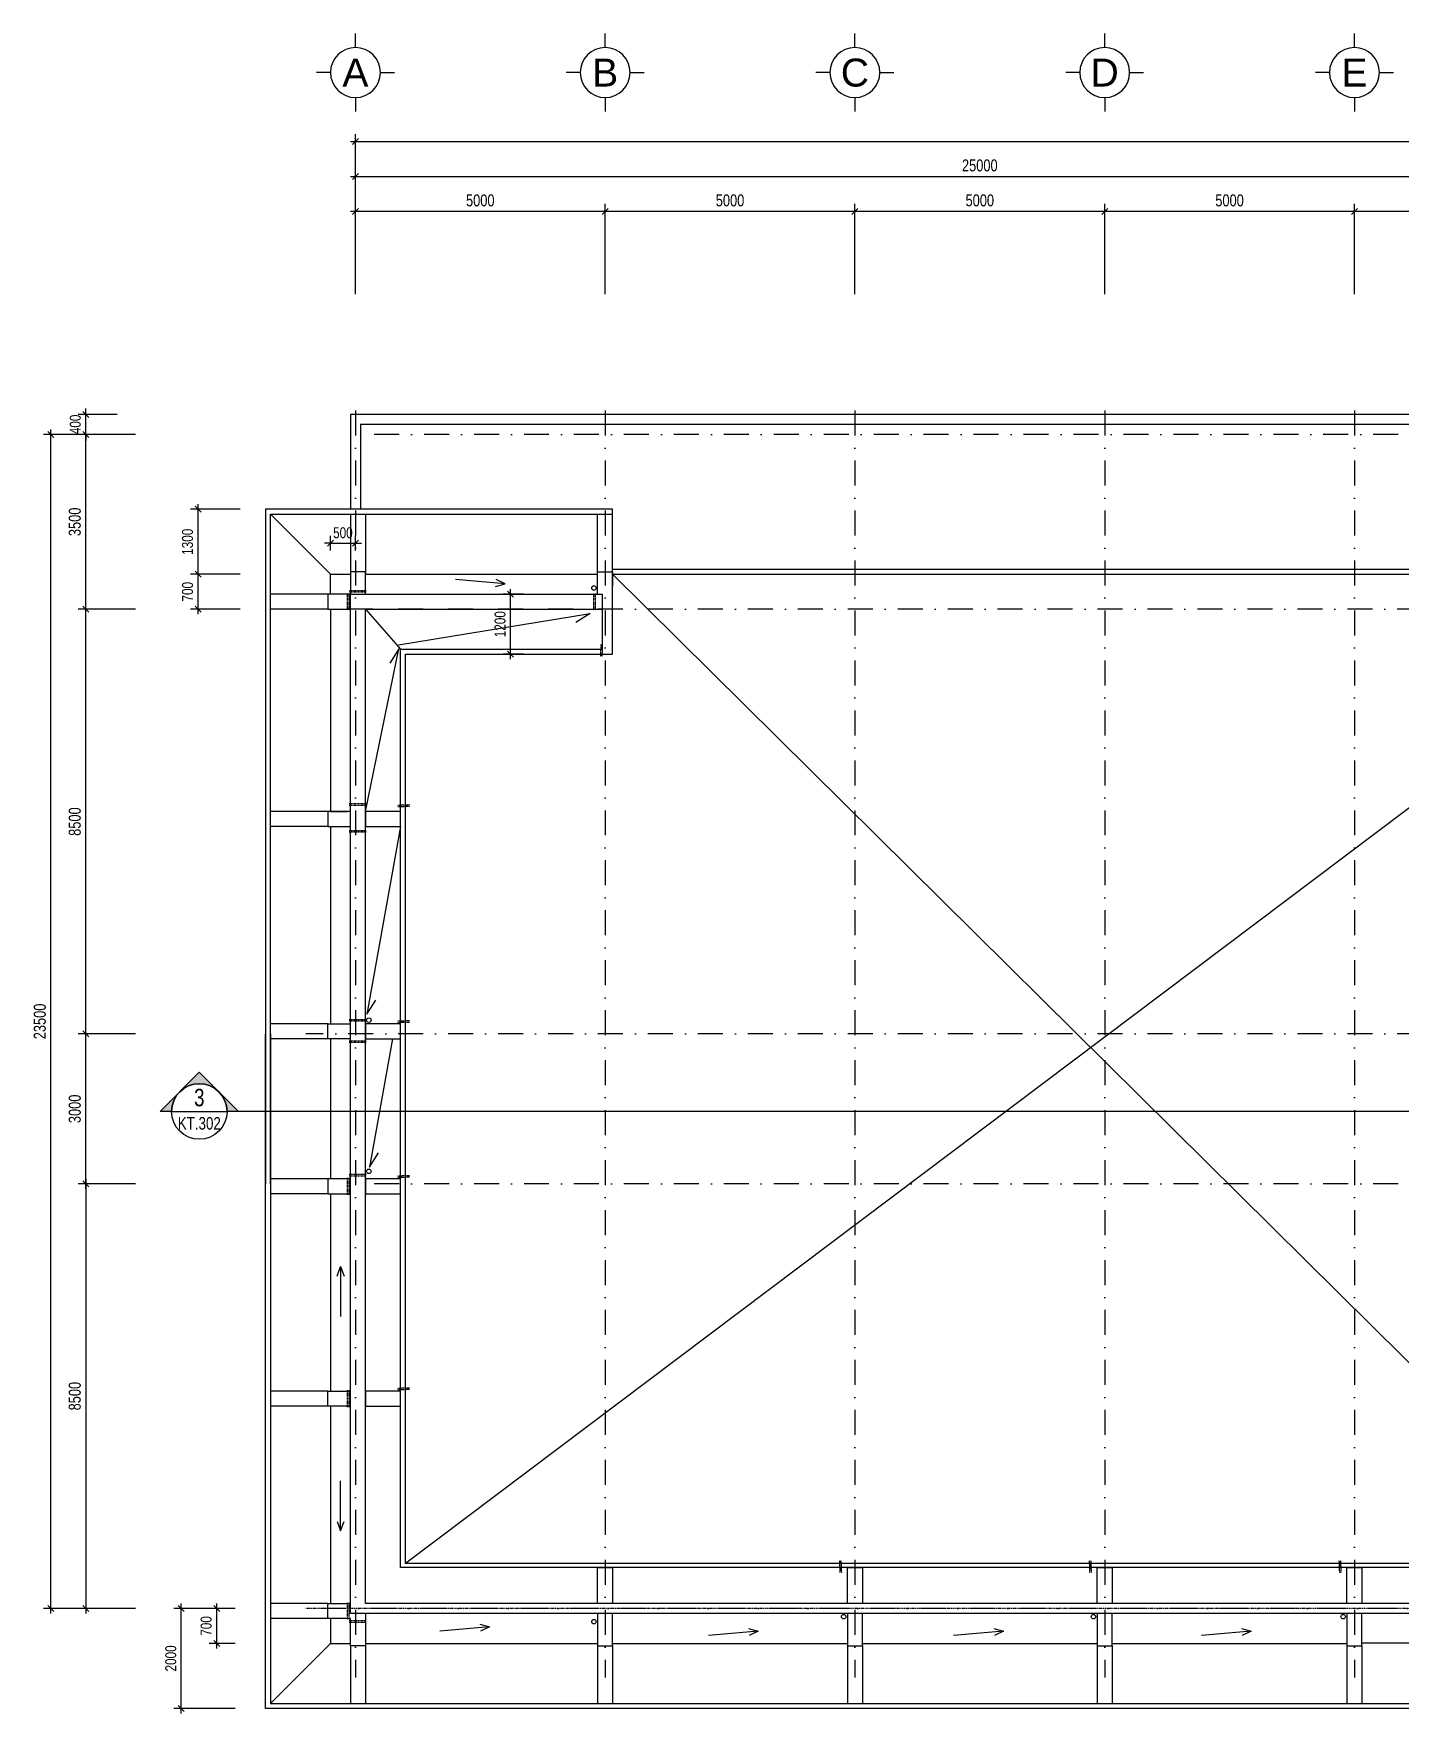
# Model space of a CAD drawing. Header units: millimetres. Extents: x -6474 to 114660, y -19276 to 162431.
# Drawn here: x -6442 to 20920, y -2100 to 31523 of the extents above; entities that cross this region are included whole.
import ezdxf
from ezdxf.enums import TextEntityAlignment as Align

# ---------------------------------------------------------------- set-up
doc = ezdxf.new("R2010")
doc.units = ezdxf.units.MM
for name, pattern in [('luoi  H3$0$DASHDOT', [1, 0.5, -0.25, 0, -0.25]), ('luoi  H3$0$DASHDOT2', [0.5, 0.25, -0.125, 0, -0.125]), ('TT MAI$0$HIDDEN', [0.375, 0.25, -0.125])]:
    doc.linetypes.add(name, pattern=pattern)
for name, color, linetype in [('CUA3', 3, 'Continuous'), ('DAUCAT$0$GHICHU', 6, 'Continuous'), ('luoi  H3$0$DIM100', 9, 'Continuous'), ('luoi  H3$0$GHICHU', 40, 'Continuous'), ('luoi  H3$0$KH TRUC100', 7, 'Continuous'), ('luoi  H3$0$truc 3', 8, 'Continuous'), ('luoi  H3$0$TRUC9', 251, 'luoi  H3$0$DASHDOT'), ('TEXT', 7, 'Continuous'), ('TT MAI$0$DODOC2', 7, 'Continuous'), ('TT MAI$0$HATCH', 8, 'Continuous'), ('TT MAI$0$KHUATNGAN', 2, 'TT MAI$0$HIDDEN'), ('TT MAI$0$TBI241', 241, 'Continuous'), ('TT MAI$0$TEXT4', 4, 'Continuous'), ('TT MAI$0$VACH121', 121, 'Continuous')]:
    doc.layers.add(name, color=color, linetype=linetype)
doc.styles.add('DAUCAT$0$Tahoma', font='tahoma_1.ttf')
doc.styles.add('DAUCAT$0$VSIMPLEX.SHX', font='VSIMPLEX.SHX', dxfattribs={"width": 0.8})
doc.styles.add('dimTT MAI$0$Standard', font='txt')
doc.styles.add('dimTT MAI$0$VSIMPLEX.SHX', font='VSIMPLEX.SHX', dxfattribs={"width": 0.8})
doc.styles.add('luoi  H3$0$VHELVEN', font='vhelven_0.ttf')
doc.styles.add('luoi  H3$0$VSIMPLEX.SHX', font='VSIMPLEX.SHX', dxfattribs={"width": 0.8})
doc.dimstyles.new('dimTT MAI$0$Standard', dxfattribs={"dimtxt": 0.18, "dimasz": 0.18, "dimexe": 0.18, "dimexo": 0.0625, "dimgap": 0.09, "dimtad": 0, "dimtih": 1, "dimtoh": 1, "dimdec": 4, "dimzin": 0, "dimdsep": 46, "dimtxsty": 'dimTT MAI$0$Standard', "dimcen": 0.09, "dimadec": 0, "dimazin": 0, "dimtfac": 1, "dimtdec": 4, "dimtofl": 0, "dimtmove": 0, "dimatfit": 3, "dimfxl": 0, "dimtolj": 1, "dimtzin": 0, "dimarcsym": 0})
doc.dimstyles.new('luoi  H3$0$100', dxfattribs={"dimscale": 0, "dimtxt": 240, "dimasz": 120, "dimexe": 150, "dimexo": 300, "dimgap": 100, "dimtad": 1, "dimdec": 0, "dimzin": 0, "dimdsep": 46, "dimtxsty": 'luoi  H3$0$VSIMPLEX.SHX', "dimblk1": 'luoi  H3$0$_OBLIQUE', "dimblk2": 'luoi  H3$0$_OBLIQUE', "dimsah": 1, "dimcen": 0, "dimdle": 100, "dimclrd": 2, "dimclre": 2, "dimclrt": 4, "dimadec": 0, "dimazin": 0, "dimtfac": 1, "dimtdec": 0, "dimtix": 1, "dimtmove": 2, "dimatfit": 3, "dimfxl": 0, "dimtolj": 1, "dimtzin": 0, "dimlwd": -1, "dimlwe": -1, "dimarcsym": 0})

# ---------------------------------------------------------------- blocks, each defined once
blk = doc.blocks.new('luoi  H3$0$_OBLIQUE')
at = {"color": 0, "linetype": 'ByBlock'}
blk.add_line((-0.5, -0.5), (0.5, 0.5), dxfattribs=at)
blk = doc.blocks.new('*D360')
at = {"layer": 'DEFPOINTS', "color": 0, "ltscale": 2}
for p in [(-4100, 8500), (-5397, 0), (-4100, 0)]:
    blk.add_point(p, dxfattribs=at)
at = {"layer": 'luoi  H3$0$DIM100', "color": 2, "ltscale": 2}
for p, q in [((-4400, 8500), (-5547, 8500)), ((-5397, 8600), (-5397, -100)), ((-4400, 0), (-5547, 0))]:
    blk.add_line(p, q, dxfattribs=at)
at = {"layer": 'luoi  H3$0$DIM100', "color": 2, "ltscale": 2, "xscale": 120, "yscale": 120, "zscale": 120}
for p, rotation in [((-5397, 8500), 90), ((-5397, 0), 270)]:
    blk.add_blockref('luoi  H3$0$_OBLIQUE', p, dxfattribs=dict(at, rotation=rotation))
at = {"layer": 'luoi  H3$0$DIM100', "color": 4, "ltscale": 2, "insert": (-5617, 4250), "char_height": 240, "attachment_point": 5, "rotation": 90, "style": 'luoi  H3$0$VSIMPLEX.SHX'}
blk.add_mtext('\\A1;8500', dxfattribs=at)
blk = doc.blocks.new('*D221')
at = {"layer": 'DEFPOINTS', "color": 0, "ltscale": 2}
for p in [(-5397, 11500), (-4100, 11500), (-4100, 8500)]:
    blk.add_point(p, dxfattribs=at)
at = {"layer": 'luoi  H3$0$DIM100', "color": 2, "ltscale": 2}
for p, q in [((-4400, 11500), (-5547, 11500)), ((-5397, 8400), (-5397, 11600)), ((-4400, 8500), (-5547, 8500))]:
    blk.add_line(p, q, dxfattribs=at)
at = {"layer": 'luoi  H3$0$DIM100', "color": 2, "ltscale": 2, "xscale": 120, "yscale": 120, "zscale": 120}
for p, rotation in [((-5397, 11500), 90), ((-5397, 8500), 270)]:
    blk.add_blockref('luoi  H3$0$_OBLIQUE', p, dxfattribs=dict(at, rotation=rotation))
at = {"layer": 'luoi  H3$0$DIM100', "color": 4, "ltscale": 2, "insert": (-5617, 10000), "char_height": 240, "attachment_point": 5, "rotation": 90, "style": 'luoi  H3$0$VSIMPLEX.SHX'}
blk.add_mtext('\\A1;3000', dxfattribs=at)
blk = doc.blocks.new('*D222')
at = {"layer": 'DEFPOINTS', "color": 0, "ltscale": 2}
for p in [(-5397, 20000), (-4100, 20000), (-4100, 11500)]:
    blk.add_point(p, dxfattribs=at)
at = {"layer": 'luoi  H3$0$DIM100', "color": 2, "ltscale": 2}
for p, q in [((-4400, 20000), (-5547, 20000)), ((-5397, 11400), (-5397, 20100)), ((-4400, 11500), (-5547, 11500))]:
    blk.add_line(p, q, dxfattribs=at)
at = {"layer": 'luoi  H3$0$DIM100', "color": 2, "ltscale": 2, "xscale": 120, "yscale": 120, "zscale": 120}
for p, rotation in [((-5397, 20000), 90), ((-5397, 11500), 270)]:
    blk.add_blockref('luoi  H3$0$_OBLIQUE', p, dxfattribs=dict(at, rotation=rotation))
at = {"layer": 'luoi  H3$0$DIM100', "color": 4, "ltscale": 2, "insert": (-5617, 15750), "char_height": 240, "attachment_point": 5, "rotation": 90, "style": 'luoi  H3$0$VSIMPLEX.SHX'}
blk.add_mtext('\\A1;8500', dxfattribs=at)
blk = doc.blocks.new('*D223')
at = {"layer": 'DEFPOINTS', "color": 0, "ltscale": 2}
for p in [(-5397, 23500), (-4100, 23500), (-4100, 20000)]:
    blk.add_point(p, dxfattribs=at)
at = {"layer": 'luoi  H3$0$DIM100', "color": 2, "ltscale": 2}
for p, q in [((-5397, 19900), (-5397, 23600)), ((-4400, 23500), (-5547, 23500)), ((-4400, 20000), (-5547, 20000))]:
    blk.add_line(p, q, dxfattribs=at)
at = {"layer": 'luoi  H3$0$DIM100', "color": 2, "ltscale": 2, "xscale": 120, "yscale": 120, "zscale": 120}
for p, rotation in [((-5397, 23500), 90), ((-5397, 20000), 270)]:
    blk.add_blockref('luoi  H3$0$_OBLIQUE', p, dxfattribs=dict(at, rotation=rotation))
at = {"layer": 'luoi  H3$0$DIM100', "color": 4, "ltscale": 2, "insert": (-5617, 21750), "char_height": 240, "attachment_point": 5, "rotation": 90, "style": 'luoi  H3$0$VSIMPLEX.SHX'}
blk.add_mtext('\\A1;3500', dxfattribs=at)
blk = doc.blocks.new('*D224')
at = {"layer": 'DEFPOINTS', "color": 0, "ltscale": 2}
for p in [(-6097, 23500), (-4100, 23500), (-4100, 0)]:
    blk.add_point(p, dxfattribs=at)
at = {"layer": 'luoi  H3$0$DIM100', "color": 2, "ltscale": 2}
for p, q in [((-6097, -100), (-6097, 23600)), ((-4400, 23500), (-6247, 23500)), ((-4400, 0), (-6247, 0))]:
    blk.add_line(p, q, dxfattribs=at)
at = {"layer": 'luoi  H3$0$DIM100', "color": 2, "ltscale": 2, "xscale": 120, "yscale": 120, "zscale": 120}
for p, rotation in [((-6097, 23500), 90), ((-6097, 0), 270)]:
    blk.add_blockref('luoi  H3$0$_OBLIQUE', p, dxfattribs=dict(at, rotation=rotation))
at = {"layer": 'luoi  H3$0$DIM100', "color": 4, "ltscale": 2, "insert": (-6317, 11750), "char_height": 240, "attachment_point": 5, "rotation": 90, "style": 'luoi  H3$0$VSIMPLEX.SHX'}
blk.add_mtext('\\A1;23500', dxfattribs=at)
blk = doc.blocks.new('*D271')
at = {"layer": 'DEFPOINTS', "color": 0, "ltscale": 2}
for p in [(20000, 27963), (20000, 26004), (25000, 26004)]:
    blk.add_point(p, dxfattribs=at)
at = {"layer": 'luoi  H3$0$DIM100', "color": 2, "ltscale": 2}
for p, q in [((25100, 27963), (19900, 27963)), ((20000, 26304), (20000, 28113)), ((25000, 26304), (25000, 28113))]:
    blk.add_line(p, q, dxfattribs=at)
at = {"layer": 'luoi  H3$0$DIM100', "color": 2, "ltscale": 2, "xscale": 120, "yscale": 120, "zscale": 120, "rotation": 180}
blk.add_blockref('luoi  H3$0$_OBLIQUE', (20000, 27963), dxfattribs=at)
at = {"layer": 'luoi  H3$0$DIM100', "color": 2, "ltscale": 2, "xscale": 120, "yscale": 120, "zscale": 120}
blk.add_blockref('luoi  H3$0$_OBLIQUE', (25000, 27963), dxfattribs=at)
at = {"layer": 'luoi  H3$0$DIM100', "color": 4, "ltscale": 2, "insert": (22500, 28183), "char_height": 240, "attachment_point": 5, "style": 'luoi  H3$0$VSIMPLEX.SHX'}
blk.add_mtext('\\A1;5000', dxfattribs=at)
blk = doc.blocks.new('*D272')
at = {"layer": 'DEFPOINTS', "color": 0, "ltscale": 2}
for p in [(15000, 27963), (15000, 26004), (20000, 26004)]:
    blk.add_point(p, dxfattribs=at)
at = {"layer": 'luoi  H3$0$DIM100', "color": 2, "ltscale": 2}
for p, q in [((20100, 27963), (14900, 27963)), ((15000, 26304), (15000, 28113)), ((20000, 26304), (20000, 28113))]:
    blk.add_line(p, q, dxfattribs=at)
at = {"layer": 'luoi  H3$0$DIM100', "color": 2, "ltscale": 2, "xscale": 120, "yscale": 120, "zscale": 120, "rotation": 180}
blk.add_blockref('luoi  H3$0$_OBLIQUE', (15000, 27963), dxfattribs=at)
at = {"layer": 'luoi  H3$0$DIM100', "color": 2, "ltscale": 2, "xscale": 120, "yscale": 120, "zscale": 120}
blk.add_blockref('luoi  H3$0$_OBLIQUE', (20000, 27963), dxfattribs=at)
at = {"layer": 'luoi  H3$0$DIM100', "color": 4, "ltscale": 2, "insert": (17500, 28183), "char_height": 240, "attachment_point": 5, "style": 'luoi  H3$0$VSIMPLEX.SHX'}
blk.add_mtext('\\A1;5000', dxfattribs=at)
blk = doc.blocks.new('*D273')
at = {"layer": 'DEFPOINTS', "color": 0, "ltscale": 2}
for p in [(10000, 27963), (10000, 26004), (15000, 26004)]:
    blk.add_point(p, dxfattribs=at)
at = {"layer": 'luoi  H3$0$DIM100', "color": 2, "ltscale": 2}
for p, q in [((15100, 27963), (9900, 27963)), ((10000, 26304), (10000, 28113)), ((15000, 26304), (15000, 28113))]:
    blk.add_line(p, q, dxfattribs=at)
at = {"layer": 'luoi  H3$0$DIM100', "color": 2, "ltscale": 2, "xscale": 120, "yscale": 120, "zscale": 120, "rotation": 180}
blk.add_blockref('luoi  H3$0$_OBLIQUE', (10000, 27963), dxfattribs=at)
at = {"layer": 'luoi  H3$0$DIM100', "color": 2, "ltscale": 2, "xscale": 120, "yscale": 120, "zscale": 120}
blk.add_blockref('luoi  H3$0$_OBLIQUE', (15000, 27963), dxfattribs=at)
at = {"layer": 'luoi  H3$0$DIM100', "color": 4, "ltscale": 2, "insert": (12500, 28183), "char_height": 240, "attachment_point": 5, "style": 'luoi  H3$0$VSIMPLEX.SHX'}
blk.add_mtext('\\A1;5000', dxfattribs=at)
blk = doc.blocks.new('*D274')
at = {"layer": 'DEFPOINTS', "color": 0, "ltscale": 2}
for p in [(5000, 27963), (5000, 26004), (10000, 26004)]:
    blk.add_point(p, dxfattribs=at)
at = {"layer": 'luoi  H3$0$DIM100', "color": 2, "ltscale": 2}
for p, q in [((10100, 27963), (4900, 27963)), ((5000, 26304), (5000, 28113)), ((10000, 26304), (10000, 28113))]:
    blk.add_line(p, q, dxfattribs=at)
at = {"layer": 'luoi  H3$0$DIM100', "color": 2, "ltscale": 2, "xscale": 120, "yscale": 120, "zscale": 120, "rotation": 180}
blk.add_blockref('luoi  H3$0$_OBLIQUE', (5000, 27963), dxfattribs=at)
at = {"layer": 'luoi  H3$0$DIM100', "color": 2, "ltscale": 2, "xscale": 120, "yscale": 120, "zscale": 120}
blk.add_blockref('luoi  H3$0$_OBLIQUE', (10000, 27963), dxfattribs=at)
at = {"layer": 'luoi  H3$0$DIM100', "color": 4, "ltscale": 2, "insert": (7500, 28183), "char_height": 240, "attachment_point": 5, "style": 'luoi  H3$0$VSIMPLEX.SHX'}
blk.add_mtext('\\A1;5000', dxfattribs=at)
blk = doc.blocks.new('*D275')
at = {"layer": 'DEFPOINTS', "color": 0, "ltscale": 2}
for p in [(0, 27963), (0, 26004), (5000, 26004)]:
    blk.add_point(p, dxfattribs=at)
at = {"layer": 'luoi  H3$0$DIM100', "color": 2, "ltscale": 2}
for p, q in [((5100, 27963), (-100, 27963)), ((0, 26304), (0, 28113)), ((5000, 26304), (5000, 28113))]:
    blk.add_line(p, q, dxfattribs=at)
at = {"layer": 'luoi  H3$0$DIM100', "color": 2, "ltscale": 2, "xscale": 120, "yscale": 120, "zscale": 120, "rotation": 180}
blk.add_blockref('luoi  H3$0$_OBLIQUE', (0, 27963), dxfattribs=at)
at = {"layer": 'luoi  H3$0$DIM100', "color": 2, "ltscale": 2, "xscale": 120, "yscale": 120, "zscale": 120}
blk.add_blockref('luoi  H3$0$_OBLIQUE', (5000, 27963), dxfattribs=at)
at = {"layer": 'luoi  H3$0$DIM100', "color": 4, "ltscale": 2, "insert": (2500, 28183), "char_height": 240, "attachment_point": 5, "style": 'luoi  H3$0$VSIMPLEX.SHX'}
blk.add_mtext('\\A1;5000', dxfattribs=at)
blk = doc.blocks.new('*D276')
at = {"layer": 'DEFPOINTS', "color": 0, "ltscale": 2}
for p in [(25000, 28663), (0, 26004), (25000, 26004)]:
    blk.add_point(p, dxfattribs=at)
at = {"layer": 'luoi  H3$0$DIM100', "color": 2, "ltscale": 2}
for p, q in [((-100, 28663), (25100, 28663)), ((0, 26304), (0, 28813)), ((25000, 26304), (25000, 28813))]:
    blk.add_line(p, q, dxfattribs=at)
at = {"layer": 'luoi  H3$0$DIM100', "color": 2, "ltscale": 2, "xscale": 120, "yscale": 120, "zscale": 120, "rotation": 180}
blk.add_blockref('luoi  H3$0$_OBLIQUE', (0, 28663), dxfattribs=at)
at = {"layer": 'luoi  H3$0$DIM100', "color": 2, "ltscale": 2, "xscale": 120, "yscale": 120, "zscale": 120}
blk.add_blockref('luoi  H3$0$_OBLIQUE', (25000, 28663), dxfattribs=at)
at = {"layer": 'luoi  H3$0$DIM100', "color": 4, "ltscale": 2, "insert": (12500, 28883), "char_height": 240, "attachment_point": 5, "style": 'luoi  H3$0$VSIMPLEX.SHX'}
blk.add_mtext('\\A1;25000', dxfattribs=at)
blk = doc.blocks.new('*D281')
at = {"layer": 'DEFPOINTS', "color": 0, "ltscale": 2}
for p in [(65660, 29363), (0, 26004), (65660, 26004)]:
    blk.add_point(p, dxfattribs=at)
at = {"layer": 'luoi  H3$0$DIM100', "color": 2, "ltscale": 2}
for p, q in [((-100, 29363), (65760, 29363)), ((0, 26304), (0, 29513)), ((65660, 26304), (65660, 29513))]:
    blk.add_line(p, q, dxfattribs=at)
at = {"layer": 'luoi  H3$0$DIM100', "color": 2, "ltscale": 2, "xscale": 120, "yscale": 120, "zscale": 120, "rotation": 180}
blk.add_blockref('luoi  H3$0$_OBLIQUE', (0, 29363), dxfattribs=at)
at = {"layer": 'luoi  H3$0$DIM100', "color": 2, "ltscale": 2, "xscale": 120, "yscale": 120, "zscale": 120}
blk.add_blockref('luoi  H3$0$_OBLIQUE', (65660, 29363), dxfattribs=at)
at = {"layer": 'luoi  H3$0$DIM100', "color": 4, "ltscale": 2, "insert": (32830, 29583), "char_height": 240, "attachment_point": 5, "style": 'luoi  H3$0$VSIMPLEX.SHX'}
blk.add_mtext('\\A1;65660', dxfattribs=at)
blk = doc.blocks.new('luoi  H3$0$TRUCCOT')
for p, q in [((0, -140), (0, 0)), ((-250, -390), (-390, -390)), ((250, -390), (390, -390)), ((0, -640), (0, -780))]:
    blk.add_line(p, q)
blk.add_circle((0, -390), 250)
at = {"layer": 'luoi  H3$0$GHICHU', "style": 'luoi  H3$0$VHELVEN'}
blk.add_attdef('TRUC', text='', height=280, dxfattribs=at).set_placement((0, -390), align=Align.MIDDLE_CENTER)
blk = doc.blocks.new('TT MAI')
at = {"layer": 'TT MAI$0$DODOC2', "ltscale": 2}
for p, q in [((2998, 20507), (2002, 20595)), ((5150, 20801), (60510, 20801)), ((5150, 20701), (60510, 20701)), ((-295, 6842), (-295, 5842)), ((-295, 1556), (-295, 2556)), ((2684, -369), (1688, -456)), ((8064, -455), (7068, -542)), ((12972, -455), (11976, -542)), ((17932, -455), (16936, -542))]:
    blk.add_line(p, q, dxfattribs=at)
for points in [[(66111, 22001), (66110, 23901), (-100, 23901), (-100, 22001)], [(65911, 22001), (65910, 23701), (100, 23701), (100, 22001)], [(2805, 20456), (2998, 20507), (2817, 20593)], [(-364, 6654), (-295, 6842), (-227, 6654)], [(-364, 1744), (-295, 1556), (-227, 1744)], [(2491, -317), (2684, -369), (2503, -453)], [(7871, -403), (8064, -455), (7882, -539)], [(12779, -403), (12972, -455), (12791, -539)], [(17739, -403), (17932, -455), (17751, -539)]]:
    blk.add_lwpolyline(points, dxfattribs=at)
for centre in [(4775, 20426), (269, 11776), (269, 8750), (4775, -263), (9775, -163), (14775, -163), (19775, -163), (19775, -163)]:
    blk.add_circle(centre, 45, dxfattribs=at)
at = {"layer": 'TT MAI$0$HATCH'}
for p, q in [((25150, 900), (5150, 20701)), ((24580, 18651), (1000, 900))]:
    blk.add_line(p, q, dxfattribs=at)
at = {"layer": 'TT MAI$0$HATCH', "ltscale": 2}
blk.add_line((200, 20001), (900, 19201), dxfattribs=at)
at = {"layer": 'TT MAI$0$HATCH', "color": 7, "ltscale": 2}
for p, q in [((865, 19288), (4699, 19913)), ((4699, 19913), (4416, 19735)), ((200, 15951), (869, 19206)), ((869, 19206), (691, 18923)), ((900, 15651), (231, 11895)), ((231, 11895), (409, 12178)), ((741, 11401), (284, 8835)), ((284, 8835), (462, 9118))]:
    blk.add_line(p, q, dxfattribs=at)
at = {"layer": 'TT MAI$0$KHUATNGAN', "ltscale": 0.2}
for p, q in [((-156, 19979), (-156, 20320)), ((-127, 20377), (214, 20377)), ((-127, 20347), (214, 20347)), ((-126, 19979), (-126, 20320)), ((4776, 19979), (4776, 20320)), ((4806, 19979), (4806, 20320)), ((4911, 19055), (4920, 19298)), ((4941, 19054), (4950, 19297)), ((-127, 16110), (214, 16110)), ((-127, 16080), (214, 16080)), ((1092, 16083), (849, 16074)), ((1093, 16053), (850, 16044)), ((-127, 15575), (214, 15575)), ((-127, 15545), (214, 15545)), ((-127, 11791), (214, 11791)), ((-127, 11761), (214, 11761)), ((1083, 11762), (840, 11753)), ((1084, 11732), (841, 11723)), ((-127, 11364), (214, 11364)), ((-127, 11334), (214, 11334)), ((-156, 8279), (-156, 8619)), ((-127, 8690), (214, 8690)), ((-127, 8660), (214, 8660)), ((-126, 8279), (-126, 8619)), ((1083, 8662), (840, 8653)), ((1084, 8632), (841, 8623)), ((1083, 4412), (840, 4403)), ((1084, 4382), (841, 4373)), ((-156, 4028), (-156, 4369)), ((-126, 4028), (-126, 4369)), ((9690, 957), (9699, 714)), ((9720, 958), (9729, 715)), ((14690, 957), (14699, 714)), ((14720, 958), (14729, 715)), ((19690, 957), (19699, 714)), ((19720, 958), (19729, 715)), ((-156, -221), (-156, 119)), ((-126, -221), (-126, 119)), ((-127, -243), (214, -243)), ((-127, -273), (214, -273))]:
    blk.add_line(p, q, dxfattribs=at)
at = {"layer": 'TT MAI$0$TBI241'}
for p, q in [((-501, 20701), (-1701, 21901)), ((-100, 21901), (-100, 20702)), ((200, 21901), (200, 20702)), ((-551, 20301), (-1701, 20301)), ((-551, 20001), (-1701, 20001)), ((-551, 15951), (-1701, 15951)), ((-551, 15651), (-1701, 15651)), ((-551, 11701), (-1701, 11701)), ((-551, 11401), (-1701, 11401)), ((-551, 8601), (-1701, 8601)), ((-551, 8301), (-1701, 8301)), ((-551, 4351), (-1701, 4351)), ((-551, 4051), (-1701, 4051)), ((-551, 101), (-1701, 101)), ((-551, -199), (-1701, -199)), ((-1701, -1899), (-501, -699)), ((-100, -749), (-100, -1899)), ((200, -749), (200, -1899)), ((4850, -749), (4850, -1899)), ((5150, -749), (5150, -1899)), ((9850, -749), (9850, -1899)), ((10150, -749), (10150, -1899)), ((14850, -749), (14850, -1899)), ((15150, -749), (15150, -1899)), ((19850, -749), (19850, -1899)), ((20150, -749), (20150, -1899))]:
    blk.add_line(p, q, dxfattribs=at)
for points in [[(-501, 20301), (-501, 20701), (-100, 20701)], [(200, 20301), (200, 20751), (-100, 20751), (-100, 20301)], [(200, 20701), (4850, 20701)], [(4850, 20301), (4850, 20751), (5150, 20751), (5150, 20471)], [(-100, 20301), (-551, 20301), (-551, 20001), (-100, 20001)], [(-501, 20001), (-501, 15951), (-161, 15951)], [(-100, 15951), (-551, 15951), (-551, 15651), (-100, 15651)], [(900, 15951), (200, 15951), (200, 15651), (900, 15651)], [(-501, 15651), (-501, 11701), (-161, 11701)], [(-100, 11401), (-551, 11401), (-551, 11701), (-100, 11701)], [(900, 11701), (200, 11701), (200, 11401), (900, 11401)], [(-501, 11401), (-501, 8601)], [(-100, 8601), (-551, 8601), (-551, 8301), (-100, 8301)], [(900, 8601), (200, 8601), (200, 8301), (900, 8301)], [(-501, 8301), (-501, 4351), (-161, 4351)], [(-100, 4051), (-551, 4051), (-551, 4351), (-100, 4351)], [(-501, 4051), (-501, 101)], [(900, 4351), (200, 4351), (200, 4051), (900, 4051)], [(4850, 101), (4850, 820), (5150, 820), (5150, 101)], [(9850, 101), (9850, 820), (10150, 820), (10150, 101)], [(14850, 101), (14850, 820), (15150, 820), (15150, 101)], [(19850, 101), (19850, 820), (20150, 820), (20150, 101)], [(200, -99), (200, -749), (-100, -749), (-100, -199), (-551, -199), (-551, 101), (-100, 101)], [(-501, -199), (-501, -699), (-100, -699)], [(4850, -99), (4850, -749), (5150, -749), (5150, -99)], [(9850, -99), (9850, -749), (10150, -749), (10150, -99)], [(14850, -99), (14850, -749), (15150, -749), (15150, -99)], [(19850, -99), (19850, -749), (20150, -749), (20150, -99)], [(200, -699), (4850, -699)], [(200, -699), (4850, -699)], [(5150, -699), (9850, -699)], [(10150, -699), (14850, -699)], [(15150, -699), (19850, -699)], [(20150, -688), (24500, -688)]]:
    blk.add_lwpolyline(points, dxfattribs=at)
at = {"layer": 'TT MAI$0$TEXT4', "ltscale": 2}
blk.add_line((4850, 20701), (4850, 21901), dxfattribs=at)
at = {"layer": 'TT MAI$0$VACH121', "ltscale": 2}
for p, q in [((5150, 22001), (-1801, 22001)), ((-1801, 22001), (-1801, 8501)), ((-1701, 8501), (-1701, 21901)), ((-1701, 21901), (5150, 21901)), ((5150, 19101), (5150, 22001)), ((4950, 19201), (4950, 20301)), ((900, 820), (900, 19201)), ((900, 19201), (4950, 19201)), ((1000, 900), (1000, 19101)), ((1000, 19101), (5150, 19101)), ((25050, 820), (900, 820)), ((25150, 900), (1000, 900))]:
    blk.add_line(p, q, dxfattribs=at)
for points in [[(24500, -99), (-100, -99), (-100, 20301), (4950, 20301)], [(25050, 101), (200, 101), (200, 20001), (4950, 20001)], [(24500, -1999), (-1801, -1999), (-1801, 11501)], [(-1701, 11501), (-1701, -1899), (24500, -1899)]]:
    blk.add_lwpolyline(points, dxfattribs=at)
blk = doc.blocks.new('*U368')
h = blk.add_hatch(color=256)
edge = h.paths.add_edge_path()
edge.add_line((-1035.88, 0), (-1039.17, 0))
edge.add_line((-1039.17, 0), (-1027.94, 11.23))
edge.add_line((-1027.94, 11.23), (-1016.71, 0))
edge.add_line((-1016.71, 0), (-1020, 0))
edge.add_arc((-1027.94, 0), 7.94, 360, 540)
for p in [(-1035.88, 0), (-7.94, 0)]:
    blk.add_line(p, (-1020, 0))
blk.add_lwpolyline([(-1035.88, 0), (-1039.17, 0), (-1027.94, 11.23), (-1016.71, 0), (-1020, 0, 1)], format="xyb", close=True)
blk.add_circle((-1027.94, 0), 7.94)
at = {"style": 'DAUCAT$0$Tahoma', "flags": 8}
for tag, p in [('VIEWNUMBER-b', (-1027.94, 0)), ('VIEWNUMBER', (0, 0))]:
    blk.add_attdef(tag, text='', height=2.5, dxfattribs=at).set_placement(p, align=Align.BOTTOM_CENTER)
for tag, p in [('SHEETNUMBER-b', (-1027.94, -1.59)), ('SHEETNUMBER', (0, -1.59))]:
    blk.add_attdef(tag, text='', height=2.5, dxfattribs=at).set_placement(p, align=Align.TOP_CENTER)
blk = doc.blocks.new('DAUCAT')
at = {"layer": 'DAUCAT$0$GHICHU', "color": 6}
ref = blk.add_blockref('*U368', (68831, 9947), dxfattribs=dict(at, xscale=70, yscale=70, zscale=70))
ref.add_attrib('VIEWNUMBER-b', '3', dxfattribs={"layer": '0', "height": 350, "style": 'DAUCAT$0$VSIMPLEX.SHX', "width": 0.8}).set_placement((-3125, 9947), align=Align.BOTTOM_CENTER)
ref.add_attrib('SHEETNUMBER-b', 'KT.302', dxfattribs={"layer": '0', "height": 250, "style": 'DAUCAT$0$VSIMPLEX.SHX', "width": 0.8}).set_placement((-3125, 9836), align=Align.TOP_CENTER)
blk = doc.blocks.new('dimTT MAI$0$_OBLIQUE')
at = {"color": 0, "linetype": 'ByBlock'}
blk.add_line((-0.5, -0.5), (0.5, 0.5), dxfattribs=at)
blk = doc.blocks.new('*D371')
at = {"color": 2}
for p, q in [((-500, 21320), (-620, 21320)), ((-500, 21177), (-500, 21470)), ((-500, 21320), (0, 21320)), ((0, 21177), (0, 21470)), ((0, 21320), (120, 21320))]:
    blk.add_line(p, q, dxfattribs=at)
at = {"layer": 'DEFPOINTS', "color": 0}
for p in [(0, 21320), (-500, 20877), (0, 20877)]:
    blk.add_point(p, dxfattribs=at)
at = {"color": 2, "xscale": 120, "yscale": 120, "zscale": 120}
blk.add_blockref('dimTT MAI$0$_OBLIQUE', (-500, 21320), dxfattribs=at)
at = {"color": 2, "xscale": 120, "yscale": 120, "zscale": 120, "rotation": 180}
blk.add_blockref('dimTT MAI$0$_OBLIQUE', (0, 21320), dxfattribs=at)
at = {"color": 4, "insert": (-250, 21530), "char_height": 220, "attachment_point": 5, "style": 'dimTT MAI$0$VSIMPLEX.SHX'}
blk.add_mtext('\\A1;500', dxfattribs=at)
blk = doc.blocks.new('*D372')
at = {"color": 2}
for p, q in [((3366, 20301), (2957, 20301)), ((3107, 19001), (3107, 20401)), ((3366, 19101), (2957, 19101))]:
    blk.add_line(p, q, dxfattribs=at)
at = {"layer": 'DEFPOINTS', "color": 0}
for p in [(3107, 20301), (3666, 20301), (3666, 19101)]:
    blk.add_point(p, dxfattribs=at)
at = {"color": 2, "xscale": 120, "yscale": 120, "zscale": 120}
for p, rotation in [((3107, 20301), 90), ((3107, 19101), 270)]:
    blk.add_blockref('dimTT MAI$0$_OBLIQUE', p, dxfattribs=dict(at, rotation=rotation))
at = {"color": 4, "insert": (2897, 19701), "char_height": 220, "attachment_point": 5, "rotation": 90, "style": 'dimTT MAI$0$VSIMPLEX.SHX'}
blk.add_mtext('\\A1;1200', dxfattribs=at)
blk = doc.blocks.new('*D385')
at = {"color": 2}
for p, q in [((-2408, 0), (-2927, 0)), ((-2777, -800), (-2777, 100)), ((-2408, -700), (-2927, -700))]:
    blk.add_line(p, q, dxfattribs=at)
at = {"layer": 'DEFPOINTS', "color": 0}
for p in [(-2777, 0), (-2108, 0), (-2108, -700)]:
    blk.add_point(p, dxfattribs=at)
at = {"color": 2, "xscale": 120, "yscale": 120, "zscale": 120}
for p, rotation in [((-2777, 0), 90), ((-2777, -700), 270)]:
    blk.add_blockref('dimTT MAI$0$_OBLIQUE', p, dxfattribs=dict(at, rotation=rotation))
at = {"color": 4, "insert": (-2987, -350), "char_height": 220, "attachment_point": 5, "rotation": 90, "style": 'dimTT MAI$0$VSIMPLEX.SHX'}
blk.add_mtext('\\A1;700', dxfattribs=at)
blk = doc.blocks.new('*D386')
at = {"color": 2}
for p, q in [((-2408, 0), (-3635, 0)), ((-3485, -2100), (-3485, 100)), ((-2408, -2000), (-3635, -2000))]:
    blk.add_line(p, q, dxfattribs=at)
at = {"layer": 'DEFPOINTS', "color": 0}
for p in [(-3485, 0), (-2108, 0), (-2108, -2000)]:
    blk.add_point(p, dxfattribs=at)
at = {"color": 2, "xscale": 120, "yscale": 120, "zscale": 120}
for p, rotation in [((-3485, 0), 90), ((-3485, -2000), 270)]:
    blk.add_blockref('dimTT MAI$0$_OBLIQUE', p, dxfattribs=dict(at, rotation=rotation))
at = {"color": 4, "insert": (-3695, -1000), "char_height": 220, "attachment_point": 5, "rotation": 90, "style": 'dimTT MAI$0$VSIMPLEX.SHX'}
blk.add_mtext('\\A1;2000', dxfattribs=at)
blk = doc.blocks.new('*D392')
at = {"color": 2}
for p, q in [((-2306, 20701), (-3300, 20701)), ((-3150, 19901), (-3150, 20801)), ((-2306, 20001), (-3300, 20001))]:
    blk.add_line(p, q, dxfattribs=at)
at = {"layer": 'DEFPOINTS', "color": 0}
for p in [(-3150, 20701), (-2006, 20701), (-2006, 20001)]:
    blk.add_point(p, dxfattribs=at)
at = {"color": 2, "xscale": 120, "yscale": 120, "zscale": 120}
for p, rotation in [((-3150, 20701), 90), ((-3150, 20001), 270)]:
    blk.add_blockref('dimTT MAI$0$_OBLIQUE', p, dxfattribs=dict(at, rotation=rotation))
at = {"color": 4, "insert": (-3360, 20351), "char_height": 220, "attachment_point": 5, "rotation": 90, "style": 'dimTT MAI$0$VSIMPLEX.SHX'}
blk.add_mtext('\\A1;700', dxfattribs=at)
blk = doc.blocks.new('*D393')
at = {"color": 2}
for p, q in [((-2306, 22001), (-3300, 22001)), ((-3150, 20601), (-3150, 22101)), ((-2306, 20701), (-3300, 20701))]:
    blk.add_line(p, q, dxfattribs=at)
at = {"layer": 'DEFPOINTS', "color": 0}
for p in [(-3150, 22001), (-2006, 22001), (-2006, 20701)]:
    blk.add_point(p, dxfattribs=at)
at = {"color": 2, "xscale": 120, "yscale": 120, "zscale": 120}
for p, rotation in [((-3150, 22001), 90), ((-3150, 20701), 270)]:
    blk.add_blockref('dimTT MAI$0$_OBLIQUE', p, dxfattribs=dict(at, rotation=rotation))
at = {"color": 4, "insert": (-3360, 21351), "char_height": 220, "attachment_point": 5, "rotation": 90, "style": 'dimTT MAI$0$VSIMPLEX.SHX'}
blk.add_mtext('\\A1;1300', dxfattribs=at)
blk = doc.blocks.new('*D397')
at = {"color": 2}
for p, q in [((-4767, 23900), (-5547, 23900)), ((-5397, 23900), (-5397, 24020)), ((-5397, 23500), (-5397, 23900)), ((-4767, 23500), (-5547, 23500)), ((-5397, 23500), (-5397, 23380))]:
    blk.add_line(p, q, dxfattribs=at)
at = {"layer": 'DEFPOINTS', "color": 0}
for p in [(-5397, 23900), (-4467, 23900), (-4467, 23500)]:
    blk.add_point(p, dxfattribs=at)
at = {"color": 2, "xscale": 120, "yscale": 120, "zscale": 120}
for p, rotation in [((-5397, 23900), 270), ((-5397, 23500), 90)]:
    blk.add_blockref('dimTT MAI$0$_OBLIQUE', p, dxfattribs=dict(at, rotation=rotation))
at = {"color": 4, "insert": (-5607, 23700), "char_height": 220, "attachment_point": 5, "rotation": 90, "style": 'dimTT MAI$0$VSIMPLEX.SHX'}
blk.add_mtext('\\A1;400', dxfattribs=at)
blk = doc.blocks.new('luoi  H3')
at = {"layer": 'luoi  H3$0$truc 3', "linetype": 'luoi  H3$0$DASHDOT2', "ltscale": 2000}
for p, q in [((0, 23976.2), (0, -1379.3)), ((5000, 23976.2), (5000, -1379.3)), ((10000, 23976.2), (10000, -1379.3)), ((15000, 23976.2), (15000, -1379.3)), ((15000, 23976.2), (15000, -1379.3)), ((20000, 23976.2), (20000, -1379.3)), ((67881.8, 23500), (5.2, 23500)), ((67362.8, 20000), (-994.8, 20000)), ((67362.8, 11500), (-994.8, 11500)), ((67881.8, 8500), (5.2, 8500)), ((66816.3, 0), (-994.8, 0))]:
    blk.add_line(p, q, dxfattribs=at)
at = {"layer": 'luoi  H3$0$TRUC9', "ltscale": 2}
blk.add_line((66816.3, 0), (-994.8, 0), dxfattribs=at)
at = {"layer": 'luoi  H3$0$KH TRUC100'}
ref = blk.add_blockref('luoi  H3$0$TRUCCOT', (0, 29962.7), dxfattribs=dict(at, xscale=-2, yscale=2, zscale=2, rotation=180))
ref.add_attrib('TRUC', 'A', dxfattribs={"height": 560, "style": 'luoi  H3$0$VHELVEN'}).set_placement((0, 30742.7), align=Align.MIDDLE_CENTER)
ref = blk.add_blockref('luoi  H3$0$TRUCCOT', (5000, 29962.7), dxfattribs=dict(at, xscale=-2, yscale=2, zscale=2, rotation=180))
ref.add_attrib('TRUC', 'B', dxfattribs={"height": 560, "style": 'luoi  H3$0$VHELVEN'}).set_placement((5000, 30742.7), align=Align.MIDDLE_CENTER)
ref = blk.add_blockref('luoi  H3$0$TRUCCOT', (10000, 29962.7), dxfattribs=dict(at, xscale=-2, yscale=2, zscale=2, rotation=180))
ref.add_attrib('TRUC', 'C', dxfattribs={"height": 560, "style": 'luoi  H3$0$VHELVEN'}).set_placement((10000, 30742.7), align=Align.MIDDLE_CENTER)
ref = blk.add_blockref('luoi  H3$0$TRUCCOT', (15000, 29962.7), dxfattribs=dict(at, xscale=-2, yscale=2, zscale=2, rotation=180))
ref.add_attrib('TRUC', 'D', dxfattribs={"height": 560, "style": 'luoi  H3$0$VHELVEN'}).set_placement((15000, 30742.7), align=Align.MIDDLE_CENTER)
ref = blk.add_blockref('luoi  H3$0$TRUCCOT', (20000, 29962.7), dxfattribs=dict(at, xscale=-2, yscale=2, zscale=2, rotation=180))
ref.add_attrib('TRUC', 'E', dxfattribs={"height": 560, "style": 'luoi  H3$0$VHELVEN'}).set_placement((20000, 30742.7), align=Align.MIDDLE_CENTER)
at = {"layer": 'luoi  H3$0$DIM100', "ltscale": 2}
for base, p1, p2, picture, middle in [((65660, 29362.7), (0, 26003.6), (65660, 26003.6), '*D281', (32830, 29582.7)), ((25000, 28662.9), (0, 26003.6), (25000, 26003.6), '*D276', (12500, 28882.9)), ((0, 27962.9), (5000, 26003.6), (0, 26003.6), '*D275', (2500, 28182.9)), ((5000, 27962.9), (10000, 26003.6), (5000, 26003.6), '*D274', (7500, 28182.9)), ((10000, 27962.9), (15000, 26003.6), (10000, 26003.6), '*D273', (12500, 28182.9)), ((15000, 27962.9), (20000, 26003.6), (15000, 26003.6), '*D272', (17500, 28182.9)), ((20000, 27962.9), (25000, 26003.6), (20000, 26003.6), '*D271', (22500, 28182.9))]:
    dim = blk.add_linear_dim(base=base, p1=p1, p2=p2, dimstyle='luoi  H3$0$100', override={"dimscale": 1}, dxfattribs=at)
    dim.commit()
    dim.dimension.update_dxf_attribs({"geometry": picture, "text_midpoint": middle})
for base, p1, p2, picture, middle in [((-6096.9, 23500.2), (-4100, 0), (-4100, 23500.2), '*D224', (-6316.9, 11750.1)), ((-5396.9, 23500.2), (-4100, 20000.2), (-4100, 23500.2), '*D223', (-5616.9, 21750.2)), ((-5396.9, 20000.2), (-4100, 11500.2), (-4100, 20000.2), '*D222', (-5616.9, 15750.2)), ((-5396.9, 11500.2), (-4100, 8500.2), (-4100, 11500.2), '*D221', (-5616.9, 10000.2)), ((-5396.9, 0), (-4100, 8500.2), (-4100, 0), '*D360', (-5616.9, 4250.1))]:
    dim = blk.add_linear_dim(base=base, p1=p1, p2=p2, angle=270, dimstyle='luoi  H3$0$100', override={"dimscale": 1}, dxfattribs=at)
    dim.commit()
    dim.dimension.update_dxf_attribs({"geometry": picture, "text_midpoint": middle})
blk = doc.blocks.new('dimTT MAI')
for p1, p2, distance, picture, middle in [((-4467.3, 23500), (-4467.3, 23899.6), 929.6, '*D397', (-5606.9, 23699.8)), ((-500.1, 20877.4), (0, 20877.4), 442.9, '*D371', (-250, 21530.3)), ((-2006.2, 20000.9), (-2006.2, 20701), 1144.3, '*D392', (-3360.5, 20350.9)), ((3666.1, 19100.9), (3666.1, 20300.9), 559.5, '*D372', (2896.6, 19700.9)), ((-2107.9, -2000.4), (-2107.9, 0), 1376.8, '*D386', (-3694.7, -1000.2)), ((-2107.9, -700.4), (-2107.9, 0), 668.7, '*D385', (-2986.6, -350.2))]:
    dim = blk.add_aligned_dim(p1=p1, p2=p2, distance=distance, dimstyle='dimTT MAI$0$Standard', override={"dimtxt": 220, "dimasz": 120, "dimexe": 150, "dimexo": 300, "dimgap": 100, "dimtad": 1, "dimtih": 0, "dimtoh": 0, "dimdec": 0, "dimtxsty": 'dimTT MAI$0$VSIMPLEX.SHX', "dimblk1": 'dimTT MAI$0$_OBLIQUE', "dimblk2": 'dimTT MAI$0$_OBLIQUE', "dimsah": 1, "dimcen": 0, "dimdle": 100, "dimclrd": 2, "dimclre": 2, "dimclrt": 4, "dimtdec": 0, "dimtix": 1, "dimtofl": 1, "dimtmove": 2, "dimlwd": 65535, "dimlwe": 65535})
    dim.commit()
    dim.dimension.update_dxf_attribs({"geometry": picture, "text_midpoint": middle})
dim = blk.add_linear_dim(base=(-3150.5, 22000.6), p1=(-2006.2, 20701), p2=(-2006.2, 22000.6), angle=270, dimstyle='dimTT MAI$0$Standard', override={"dimtxt": 220, "dimasz": 120, "dimexe": 150, "dimexo": 300, "dimgap": 100, "dimtad": 1, "dimtih": 0, "dimtoh": 0, "dimdec": 0, "dimtxsty": 'dimTT MAI$0$VSIMPLEX.SHX', "dimblk1": 'dimTT MAI$0$_OBLIQUE', "dimblk2": 'dimTT MAI$0$_OBLIQUE', "dimsah": 1, "dimcen": 0, "dimdle": 100, "dimclrd": 2, "dimclre": 2, "dimclrt": 4, "dimtdec": 0, "dimtix": 1, "dimtofl": 1, "dimtmove": 2, "dimlwd": 65535, "dimlwe": 65535})
dim.commit()
dim.dimension.update_dxf_attribs({"geometry": '*D393', "text_midpoint": (-3360.5, 21350.8)})

msp = doc.modelspace()

# ---------------------------------------------------------------- block references
msp.add_blockref('luoi  H3', (0, 0))
at = {"layer": 'CUA3'}
for name in ['TT MAI', 'DAUCAT']:
    msp.add_blockref(name, (0, 0), dxfattribs=at)
at = {"layer": 'TEXT'}
msp.add_blockref('dimTT MAI', (0, 0), dxfattribs=at)

doc.saveas('drawing.dxf')
